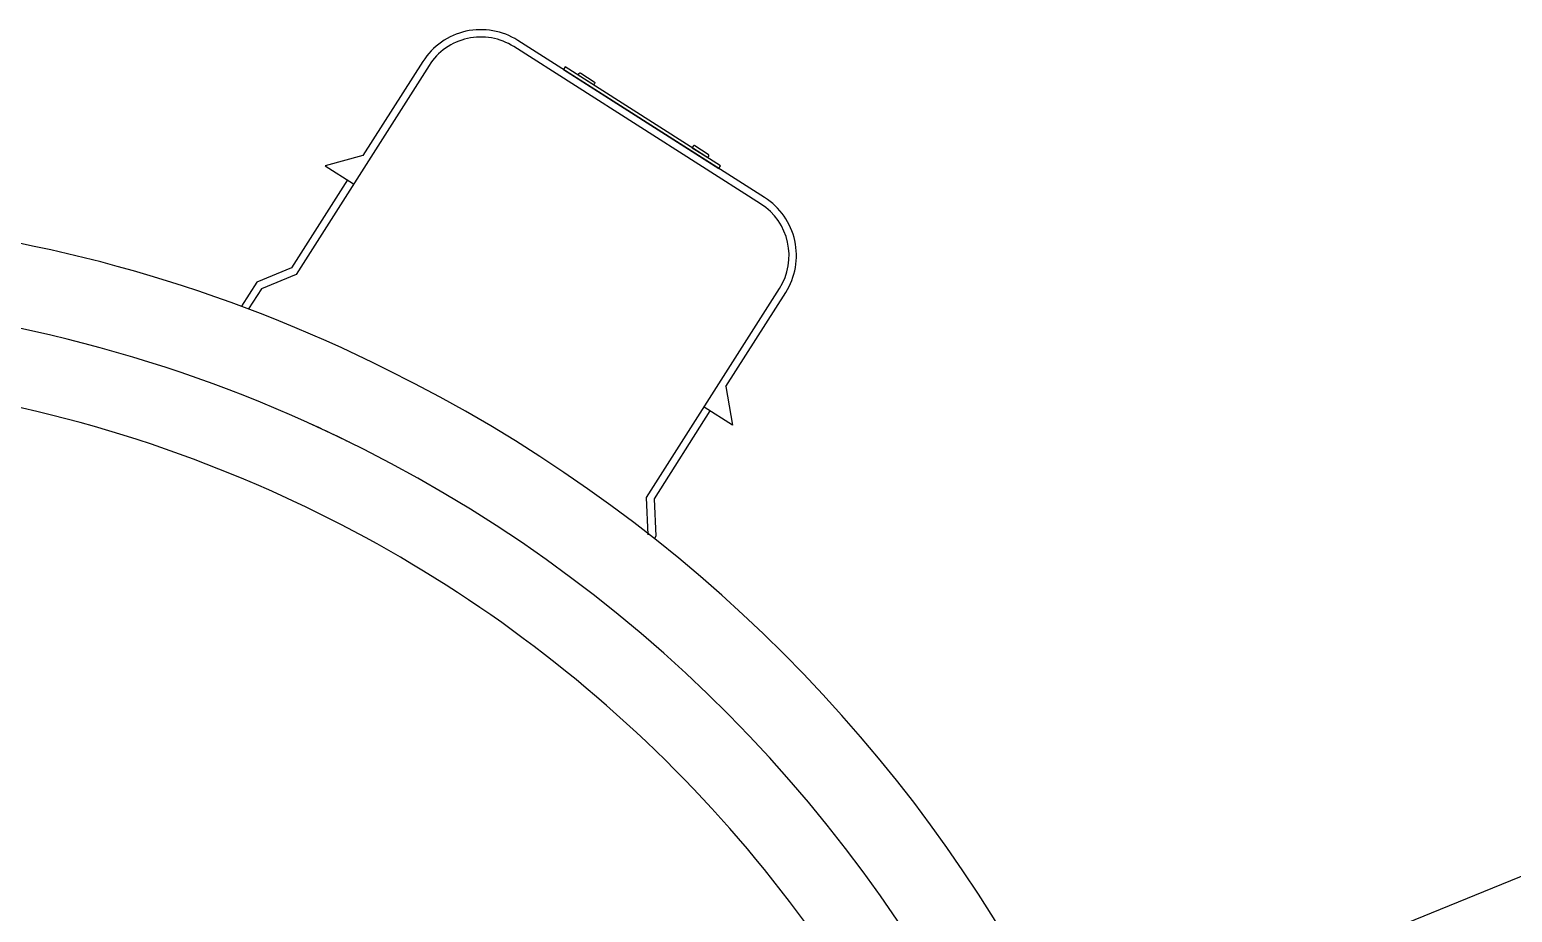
# Model space of a CAD drawing. Extents: x 4438 to 384502, y -178203 to -21188.
# Drawn here: x 374560.8 to 374722.4, y -176841.7 to -176745.5 of the extents above; entities that cross this region are included whole.
import ezdxf

# ---------------------------------------------------------------- set-up
doc = ezdxf.new("R2010")
doc.units = 0
doc.header["$LTSCALE"] = 8
doc.header["$MEASUREMENT"] = 0
doc.layers.get('0').update_dxf_attribs({"linetype": 'CONTINUOUS'})
doc.layers.add('PL', color=5, linetype='CONTINUOUS')

msp = doc.modelspace()

# ---------------------------------------------------------------- linework, layer by layer
at = {"color": 1}
msp.add_line((374828.426, -176795.066), (374677.098, -176856.6), dxfattribs=at)
at = {"layer": 'PL', "color": 7, "ltscale": 0.5}
for p, q in [((374640.481, -176764.497), (374613.597, -176747.38)), ((374604.353, -176749.432), (374589.863, -176772.191)), ((374597.146, -176759.257), (374593.039, -176760.365)), ((374593.039, -176760.365), (374596.137, -176762.338)), ((374589.364, -176771.479), (374585.589, -176773.044)), ((374585.589, -176773.044), (374583.93, -176775.65)), ((374586.088, -176773.757), (374584.701, -176775.935)), ((374589.863, -176772.191), (374586.088, -176773.757)), ((374628.042, -176796.5), (374642.533, -176773.741)), ((374636.68, -176784.428), (374637.413, -176788.618)), ((374637.413, -176788.618), (374634.316, -176786.646)), ((374628.218, -176800.582), (374628.039, -176796.499)), ((374628.896, -176796.65), (374629.075, -176800.733)), ((374628.972, -176800.893), (374629.075, -176800.733))]:
    msp.add_line(p, q, dxfattribs=at)
msp.add_lwpolyline([(374636.68, -176784.428), (374643.21, -176774.172, 0.4142136), (374640.912, -176763.819), (374614.029, -176746.703, 0.4142136), (374603.676, -176749.001), (374597.146, -176759.257)], format="xyb", dxfattribs=at)
msp.add_lwpolyline([(374636.122, -176760.372), (374619.178, -176749.585), (374618.999, -176749.867), (374635.942, -176760.655)], close=True, dxfattribs=at)
for points in [[(374622.388, -176751.39), (374622.28, -176751.559), (374620.586, -176750.481), (374620.694, -176750.311, -0.4142136), (374620.878, -176750.27), (374622.347, -176751.205, -0.4142136)], [(374633.128, -176758.228), (374633.02, -176758.398), (374634.715, -176759.476), (374634.822, -176759.307, 0.4142136), (374634.781, -176759.122), (374633.313, -176758.187, 0.4142136)]]:
    msp.add_lwpolyline(points, format="xyb", close=True, dxfattribs=at)
for points in [[(374595.459, -176761.906), (374589.364, -176771.479)], [(374628.899, -176796.65), (374634.994, -176787.077)]]:
    msp.add_lwpolyline(points, dxfattribs=at)
for centre, radius, start, end in [((374610.001, -176753.028), 6.695, 57.51549, 147.51549), ((374636.885, -176770.145), 6.695, 327.51549, 57.51549), ((374528.661, -176924.229), 158.496, 63.29789, 84.83303), ((374527.882, -176928.377), 153.659, 65.70221, 87.75686), ((374527.882, -176928.377), 145.223, 69.51177, 90.00184), ((374527.976, -176928.463), 162.592, 283.81178, 63.75286), ((374527.882, -176928.377), 153.659, 270, 65.70221), ((374527.882, -176928.377), 153.659, 63.81114, 65.70221), ((374527.972, -176928.528), 145.332, 32.63286, 69.56606)]:
    msp.add_arc(centre, radius, start, end, dxfattribs=at)

doc.saveas('drawing.dxf')
